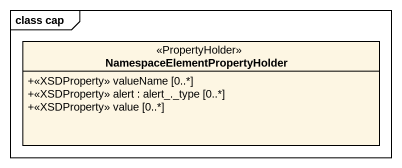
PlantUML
@startuml
mainframe class cap
hide circle
hide empty members
skinparam classAttributeIconSize 0
class "NamespaceElementPropertyHolder" as NamespaceElementPropertyHold <<PropertyHolder>> {
  +<<XSDProperty>> valueName [0..*]
  +<<XSDProperty>> alert : alert_._type [0..*]
  +<<XSDProperty>> value [0..*]
}
@enduml
